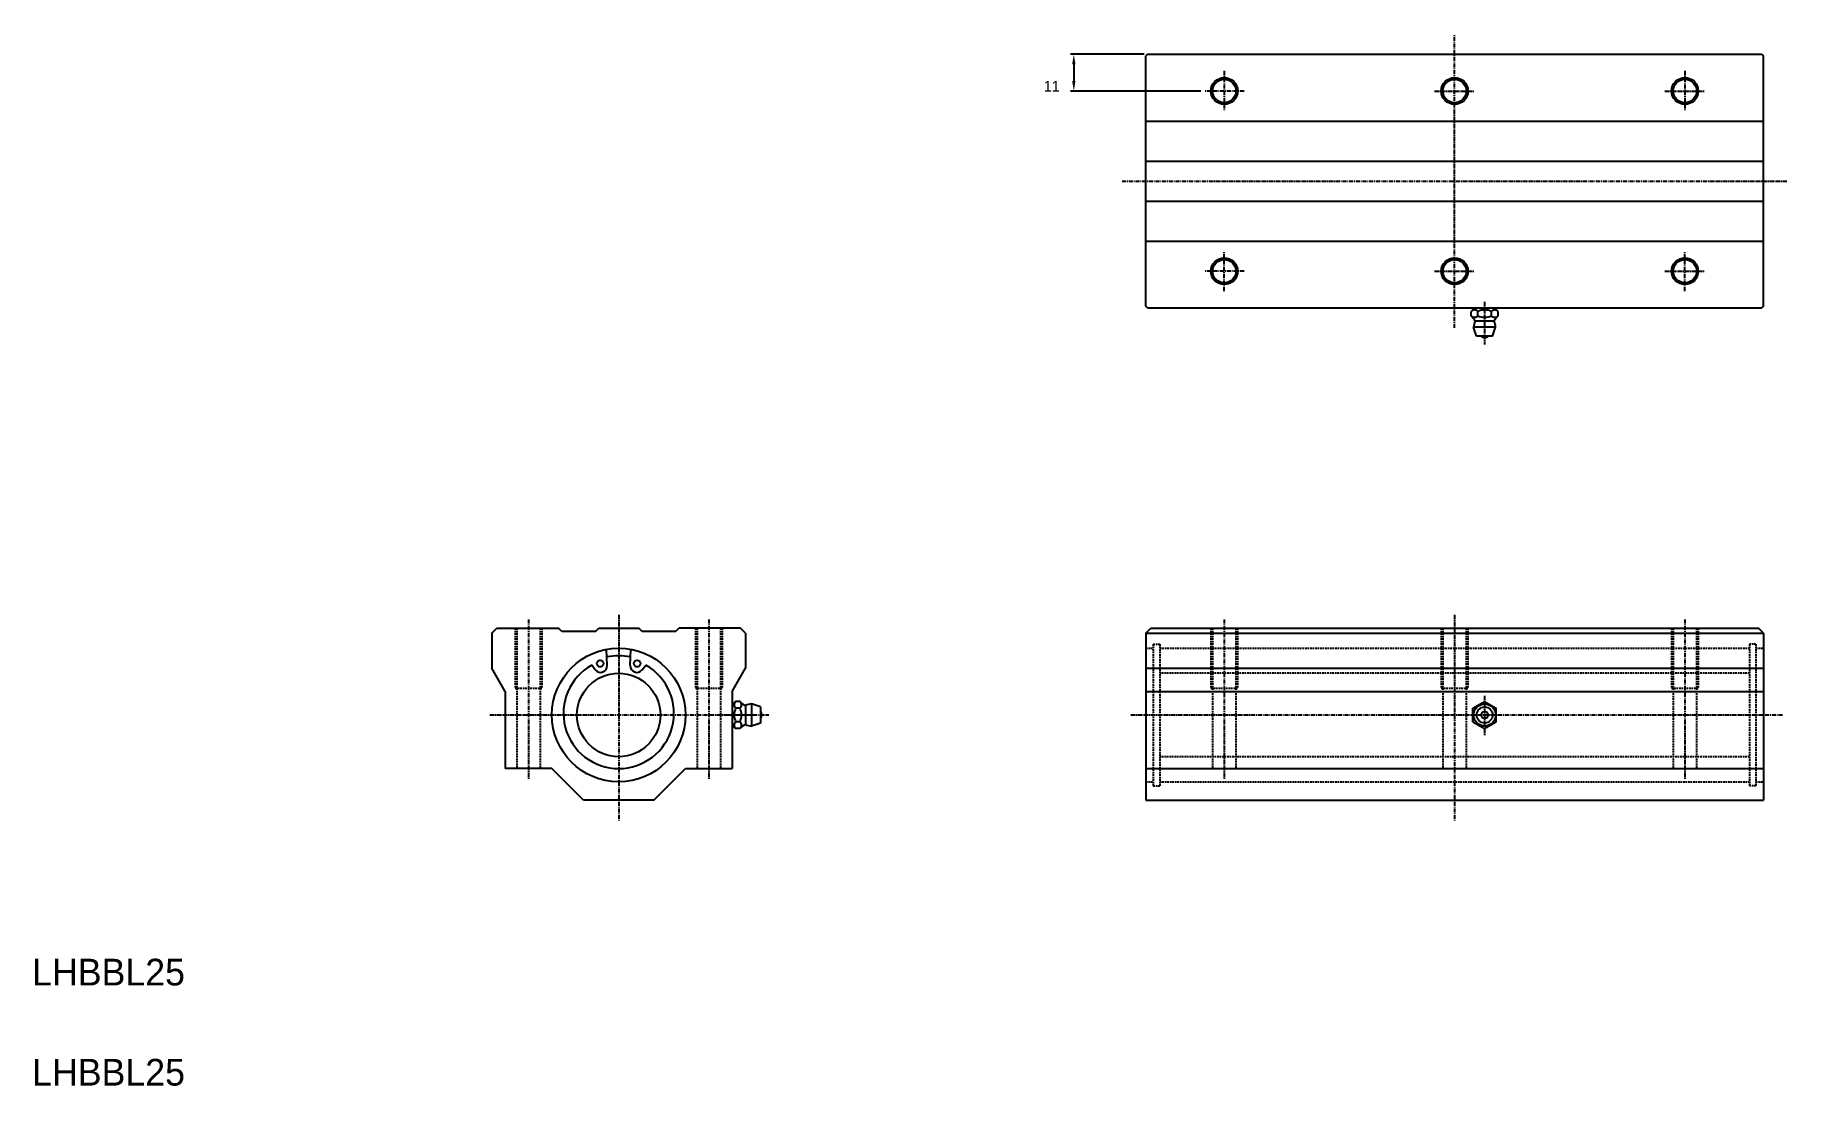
# Model space of a CAD drawing. Extents: x 21 to 546, y 20 to 335.
import ezdxf

# ---------------------------------------------------------------- set-up
doc = ezdxf.new("R2010")
doc.units = 0
doc.linetypes.add('CENTER', pattern=[2, 1.25, -0.25, 0.25, -0.25])
doc.linetypes.add('DASHED', pattern=[0.75, 0.5, -0.25])
doc.layers.get('0').update_dxf_attribs({"linetype": 'CONTINUOUS'})
doc.layers.get('DEFPOINTS').update_dxf_attribs({"linetype": 'CONTINUOUS'})
doc.layers.add('CENTER', color=1, linetype='CENTER')
doc.layers.add('SUNPOU', color=7, linetype='CONTINUOUS')
doc.dimstyles.get("Standard").update_dxf_attribs({"dimtxt": 2.5, "dimasz": 2.5, "dimexe": 1.25, "dimexo": 0.625, "dimtad": 1, "dimcen": 2.5, "dimazin": 3, "dimtfac": 1, "dimtmove": 0, "dimatfit": 3})

# ---------------------------------------------------------------- blocks, each defined once
blk = doc.blocks.new('A$C75322640')
at = {"color": 7, "linetype": 'CONTINUOUS'}
for p, q in [((-3, 0), (-4.04, -1.04)), ((0, 0), (0, 0)), ((-4.04, -2.34), (-4.04, -1.04)), ((2.8, -4), (-2.8, -4)), ((-2.02, -2.34), (-2.02, -1.04)), ((2.02, -2.34), (2.02, -1.04)), ((4.04, -1.04), (3.13, -0.13)), ((4.04, -2.34), (4.04, -1.04)), ((-2.4, -8.5), (-3.3, -5.8)), ((3.3, -5.8), (-3.3, -5.8)), ((-1.05, -8.5), (-2.4, -8.5)), ((1.05, -8.5), (-1.05, -8.5)), ((2.4, -8.5), (1.05, -8.5)), ((2.4, -8.5), (3.3, -5.8))]:
    blk.add_line(p, q, dxfattribs=at)
for centre, radius, start, end in [((-3.03, -1.95), 1.36, 41.9851, 138.0149), ((-3.03, -1.43), 1.36, 221.9851, 318.0149), ((-8.15, -6.71), 6, 26.874, 46.757), ((0.19, -5.8), 3.49, 148.9518, 180), ((0, -5.35), 4.76, 64.8911, 115.1089), ((0, 1.97), 4.76, 244.8911, 295.1089), ((3.03, -1.95), 1.36, 41.985, 138.0149), ((3.03, -1.43), 1.36, 221.9851, 318.015), ((8.15, -6.71), 6, 135.0047, 153.126), ((-0.19, -5.8), 3.49, 0, 31.0482), ((0, -7.33), 1.57, 228.2478, 311.7522)]:
    blk.add_arc(centre, radius, start, end, dxfattribs=at)
blk = doc.blocks.new('A$C38B63311')
at = {"layer": 'CENTER', "color": 1, "linetype": 'CENTER'}
blk.add_line((0, 1.82), (0, -10.98), dxfattribs=at)
at = {"color": 7, "linetype": 'CONTINUOUS'}
blk.add_blockref('A$C75322640', (0, 0), dxfattribs=at)
blk = doc.blocks.new('A$C0BF40FBB')
at = {"color": 7, "linetype": 'CONTINUOUS'}
for p, q in [((-3.5, 2.021), (0, 4.041)), ((-3.5, -2.021), (-3.5, 2.021)), ((0, 4.041), (3.5, 2.021)), ((3.5, -2.021), (3.5, 2.021)), ((-3.5, -2.021), (0, -4.041)), ((0, -4.041), (3.5, -2.021))]:
    blk.add_line(p, q, dxfattribs=at)
for radius in [3.3, 2.4, 1.049]:
    blk.add_circle((0, 0), radius, dxfattribs=at)
blk = doc.blocks.new('*D29')
at = {"layer": 'DEFPOINTS', "color": 0, "linetype": 'CONTINUOUS'}
for p in [(354.18, 329.01), (332.1, 318.01), (371.18, 318.01)]:
    blk.add_point(p, dxfattribs=at)
at = {"layer": 'SUNPOU', "color": 0, "linetype": 'CONTINUOUS'}
for p, q in [((353.18, 329.01), (331.1, 329.01)), ((332.1, 326.01), (332.1, 321.01)), ((370.18, 318.01), (331.1, 318.01))]:
    blk.add_line(p, q, dxfattribs=at)
for points in [[(331.6, 326.01), (332.6, 326.01), (332.1, 329.01)], [(331.6, 321.01), (332.6, 321.01), (332.1, 318.01)]]:
    blk.add_solid(points, dxfattribs=at)
at = {"layer": 'SUNPOU', "color": 0}
blk.add_text('11', height=3.2, dxfattribs=at).set_placement((323.1, 317.85))

msp = doc.modelspace()

# ---------------------------------------------------------------- linework, layer by layer
at = {"color": 7, "linetype": 'CONTINUOUS'}
for p, q in [((354.175, 329.009), (353.675, 328.509)), ((353.675, 253.509), (353.675, 328.509)), ((354.175, 329.009), (538.175, 329.009)), ((538.175, 329.009), (538.675, 328.509)), ((538.675, 253.509), (538.675, 328.509)), ((353.675, 309.009), (538.675, 309.009)), ((353.675, 297.009), (538.675, 297.009)), ((353.675, 285.009), (538.675, 285.009)), ((353.675, 273.009), (538.675, 273.009)), ((354.175, 253.009), (353.675, 253.509)), ((354.175, 253.009), (538.175, 253.009)), ((538.675, 253.509), (538.175, 253.009)), ((157.742, 155.543), (159.242, 157.043)), ((157.742, 155.543), (157.742, 145.043)), ((159.242, 157.043), (177.742, 157.043)), ((165.367, 157.043), (165.367, 157.043)), ((171.492, 157.043), (171.493, 157.043)), ((178.742, 156.043), (177.742, 157.043)), ((188.742, 156.043), (178.742, 156.043)), ((188.742, 156.043), (189.742, 157.043)), ((189.742, 157.043), (201.742, 157.043)), ((189.742, 157.043), (201.742, 157.043)), ((202.742, 156.043), (201.742, 157.043)), ((212.742, 156.043), (202.742, 156.043)), ((212.742, 156.043), (213.742, 157.043)), ((232.242, 157.043), (213.742, 157.043)), ((233.742, 155.543), (232.242, 157.043)), ((233.742, 155.543), (233.742, 145.043)), ((353.675, 155.543), (355.175, 157.043)), ((353.675, 155.543), (538.675, 155.543)), ((353.675, 155.543), (353.675, 105.543)), ((355.175, 157.043), (537.175, 157.043)), ((538.675, 155.543), (537.175, 157.043)), ((538.675, 155.543), (538.675, 105.543)), ((192.305, 145.902), (192.095, 150.708)), ((199.179, 145.902), (199.389, 150.708)), ((161.742, 138.115), (157.742, 145.043)), ((188.72, 144.598), (187.656, 145.983)), ((202.764, 144.598), (203.828, 145.983)), ((229.742, 138.115), (233.742, 145.043)), ((353.675, 145.043), (538.675, 145.043)), ((161.742, 138.115), (161.742, 115.043)), ((229.742, 138.115), (229.742, 115.043)), ((353.675, 138.115), (538.675, 138.115)), ((175.742, 115.043), (161.742, 115.043)), ((185.242, 105.543), (175.742, 115.043)), ((206.242, 105.543), (215.742, 115.043)), ((215.742, 115.043), (229.742, 115.043)), ((353.675, 115.043), (538.675, 115.043)), ((206.242, 105.543), (185.242, 105.543)), ((353.675, 105.543), (538.675, 105.543))]:
    msp.add_line(p, q, dxfattribs=at)
at = {"color": 3, "linetype": 'DASHED'}
for p, q in [((164.742, 157.043), (164.742, 139.043)), ((165.242, 157.043), (165.242, 115.043)), ((172.242, 157.043), (172.242, 115.043)), ((172.742, 157.043), (172.742, 139.043)), ((218.742, 157.043), (218.742, 139.043)), ((219.242, 157.043), (219.242, 115.043)), ((226.242, 157.043), (226.242, 115.043)), ((226.742, 157.043), (226.742, 139.043)), ((355.905, 152.293), (355.905, 109.793)), ((355.905, 152.293), (357.855, 152.293)), ((357.855, 152.293), (357.855, 109.793)), ((373.175, 157.043), (373.175, 139.043)), ((373.675, 157.043), (373.675, 115.043)), ((380.675, 157.043), (380.675, 115.043)), ((381.175, 157.043), (381.175, 139.043)), ((442.175, 157.043), (442.175, 139.043)), ((442.675, 157.043), (442.675, 115.043)), ((449.675, 157.043), (449.675, 115.043)), ((450.175, 157.043), (450.175, 139.043)), ((511.175, 157.043), (511.175, 139.043)), ((511.675, 157.043), (511.675, 115.043)), ((518.675, 157.043), (518.675, 115.043)), ((519.175, 157.043), (519.175, 139.043)), ((534.495, 152.293), (534.495, 109.793)), ((536.445, 152.293), (534.495, 152.293)), ((536.445, 152.293), (536.445, 109.793)), ((353.675, 151.043), (355.905, 151.043)), ((357.855, 151.043), (534.495, 151.043)), ((536.445, 151.043), (538.675, 151.043)), ((534.495, 143.543), (357.855, 143.543)), ((164.742, 139.043), (172.742, 139.043)), ((218.742, 139.043), (226.742, 139.043)), ((373.175, 139.043), (381.175, 139.043)), ((442.175, 139.043), (450.175, 139.043)), ((511.175, 139.043), (519.175, 139.043)), ((534.495, 118.543), (357.855, 118.543)), ((353.675, 111.043), (355.905, 111.043)), ((357.855, 111.043), (534.495, 111.043)), ((536.445, 111.043), (538.675, 111.043)), ((355.905, 109.793), (357.855, 109.793)), ((536.445, 109.793), (534.495, 109.793))]:
    msp.add_line(p, q, dxfattribs=at)
at = {"color": 3}
for centre in [(377.175, 318.009), (446.175, 318.009), (515.175, 318.009), (377.175, 264.009), (446.175, 264.009), (515.175, 264.009)]:
    msp.add_circle(centre, 4, dxfattribs=at)
at = {"color": 7, "linetype": 'CONTINUOUS'}
for centre, radius in [((377.175, 318.009), 3.5), ((446.175, 318.009), 3.5), ((515.175, 318.009), 3.5), ((377.175, 264.009), 3.5), ((446.175, 264.009), 3.5), ((515.175, 264.009), 3.5), ((195.742, 131.043), 20), ((190.189, 146.443), 1), ((201.295, 146.443), 1), ((195.742, 131.043), 12.5)]:
    msp.add_circle(centre, radius, dxfattribs=at)
for centre, radius, start, end in [((195.742, 131.043), 17.75, 78.46977, 101.5302), ((195.742, 131.543), 16.55, 119.2476, 60.75238), ((190.307, 145.815), 2, 217.483, 2.49328), ((201.177, 145.815), 2, 177.5067, 322.517)]:
    msp.add_arc(centre, radius, start, end, dxfattribs=at)
at = {"layer": 'CENTER', "color": 1, "linetype": 'CENTER'}
for p, q in [((446.175, 247.019), (446.175, 334.782)), ((377.175, 324.009), (377.175, 312.009)), ((515.175, 324.009), (515.175, 312.009)), ((383.175, 318.009), (371.175, 318.009)), ((440.175, 318.009), (452.175, 318.009)), ((509.175, 318.009), (521.175, 318.009)), ((346.542, 291.009), (545.749, 291.009)), ((377.175, 258.009), (377.175, 270.009)), ((515.175, 258.009), (515.175, 270.009)), ((383.175, 264.009), (371.175, 264.009)), ((440.175, 264.009), (452.175, 264.009)), ((509.175, 264.009), (521.175, 264.009)), ((168.742, 159.693), (168.742, 111.96)), ((195.742, 161.043), (195.742, 99.443)), ((222.742, 159.693), (222.742, 111.96)), ((377.175, 159.693), (377.175, 111.96)), ((446.175, 161.043), (446.175, 99.443)), ((515.175, 159.693), (515.175, 111.96)), ((455.175, 136.773), (455.175, 124.98)), ((157.142, 131.043), (236.342, 131.043)), ((349.175, 131.043), (544.375, 131.043))]:
    msp.add_line(p, q, dxfattribs=at)

# ---------------------------------------------------------------- block references
at = {"color": 7, "linetype": 'CONTINUOUS'}
for name, p in [('A$C38B63311', (455.175, 253.009)), ('A$C0BF40FBB', (455.175, 131.043))]:
    msp.add_blockref(name, p, dxfattribs=at)
at = {"color": 7, "linetype": 'CONTINUOUS', "rotation": 90}
msp.add_blockref('A$C38B63311', (229.743, 131.043), dxfattribs=at)

# ---------------------------------------------------------------- texts
at = {"color": 7, "linetype": 'CONTINUOUS'}
for p in [(20, 50), (20, 20)]:
    msp.add_text('LHBBL25', height=8, dxfattribs=at).set_placement(p)

# ---------------------------------------------------------------- dimensions: what is measured, and where the dimension line sits
at = {"layer": 'SUNPOU', "color": 7, "linetype": 'CONTINUOUS'}
dim = msp.add_linear_dim(base=(332.098, 318.009), p1=(354.175, 329.009), p2=(371.175, 318.009), angle=90, dimstyle='Standard', override={"dimtmove": 0, "dimtzin": 0}, dxfattribs=at)
dim.commit()
dim.dimension.update_dxf_attribs({"geometry": '*D29', "text_midpoint": (329.498, 323.509)})

doc.saveas('drawing.dxf')
